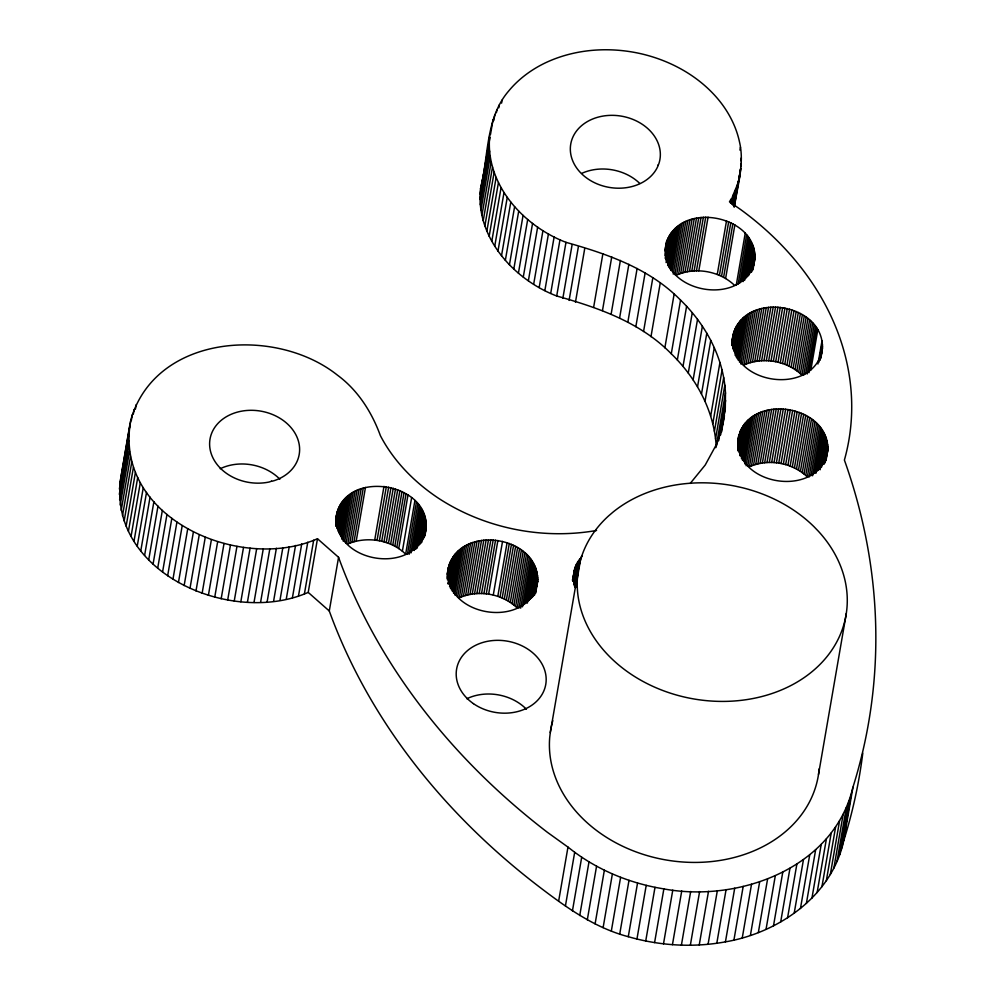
<?xml version="1.0" encoding="UTF-8"?>
<svg xmlns="http://www.w3.org/2000/svg" width="995" height="995" viewBox="0 0 995 995"><rect width="100%" height="100%" fill="white"/><g stroke="black" fill="none" stroke-linecap="round" stroke-linejoin="round"><path stroke-width="1.49" d="M130.917 419.641C112.112 517.126 239.21 573.282 317.48 538.73L308.214 592.398C229.932 626.949 102.846 570.807 121.651 473.309L130.917 419.641C155.767 334.059 275.578 325.925 337.392 375.115C357.827 390.102 371.794 412.117 380.401 435.686C393.709 461.232 414.505 482.289 438.36 498.159C484.49 528.345 542.287 539.999 596.552 530.472M489.789 135.096C484.565 183.652 522.984 225.84 565.981 242.332C607.323 253.961 649.698 268.588 680.555 300.104C705.691 324.457 723.576 357.503 725.479 392.851L716.201 446.519C714.311 411.184 696.425 378.125 671.277 353.772C640.432 322.268 598.057 307.629 556.702 296C513.706 279.508 475.287 237.32 480.523 188.764C488.607 156.476 485.448 118.057 508.507 91.217C518.333 79.227 531.044 69.787 544.949 63.058C574.152 49.103 608.057 46.578 639.499 53.407C670.456 60.235 699.933 76.416 719.882 101.378C729.26 113.219 736.275 127.024 739.472 141.812C744.646 163.379 737.631 185.244 734.459 206.475M424.803 535.671C439.031 482.102 340.439 465.411 335.701 520.024M537.673 581.279C539.315 533.929 455.001 523.121 447.825 571.254C446.195 618.604 530.497 629.412 537.673 581.279L535.621 593.207M721.599 431.967L725.293 408.049L725.479 392.851M666.625 241.163C653.939 290.49 739.024 309.594 753.924 264.173C764.148 216.102 678.553 197.856 666.115 244.148M822.43 348.437C824.059 301.087 739.745 290.279 732.569 338.412C730.939 385.762 815.241 396.57 822.43 348.437L820.875 357.379M827.79 450.225C829.432 402.875 745.118 392.08 737.942 440.213C736.312 487.562 820.614 498.358 827.79 450.225L825.987 460.673M336.472 515.547C332.579 563.506 416.072 576.441 425.91 529.328M119.798 483.744L129.823 424.828M119.388 489.03L128.666 435.362M131.328 420.487L132.347 414.529M119.325 494.353L128.591 440.685M133.355 413.982L134.126 409.505M119.611 499.689L128.877 446.021M135.444 409.057L136.215 404.592M120.233 505.025L129.499 451.357M121.203 510.36L130.469 456.68M122.509 515.659L131.788 461.991M124.164 520.92L133.429 467.24M126.141 526.119L135.407 472.451M128.442 531.243L137.708 477.575M131.066 536.293L140.332 482.625M134.002 541.243L143.28 487.575M137.248 546.081L146.514 492.413M140.792 550.795L150.058 497.127M144.611 555.372L153.889 501.691M148.715 559.787L157.994 506.119M153.081 564.053L162.359 510.373M157.707 568.133L166.973 514.465M162.571 572.038L171.836 518.37M167.657 575.744L176.923 522.064M172.956 579.239L182.222 525.559M178.453 582.523L187.719 528.842M184.137 585.57L193.403 531.902M189.983 588.393L199.261 534.725M195.99 590.98L205.256 537.312M202.122 593.306L211.4 539.638M208.378 595.383L217.656 541.715M214.733 597.211L224.012 543.531M221.176 598.766L230.454 545.086M227.681 600.047L236.959 546.379M234.235 601.055L243.514 547.387M240.827 601.788L250.093 548.121M247.419 602.249L256.698 548.581M254.011 602.423L263.289 548.755M260.591 602.323L269.856 548.655M267.108 601.938L276.386 548.27M273.575 601.279L282.854 547.611M279.968 600.346L289.234 546.678M286.261 599.127L295.54 545.459M292.443 597.647L301.721 543.979M298.5 595.905L307.766 542.238M304.408 593.891L313.674 540.223M335.713 520.795L337.255 511.853M335.763 521.965L337.827 510.037M335.688 524.663L338.524 508.258M335.862 526.119L336.385 523.134M335.974 525.907L339.332 506.53M336.646 525.708L340.253 504.826M336.907 528.532L341.285 503.184M337.79 528.432L342.429 501.592M338.275 531.367L343.685 500.062M339.108 532.872L345.029 498.582M340.054 534.452L346.484 497.177M341.086 536.094L348.039 495.833M862.777 753.178A776.038 619.773 9.8 0 1 843.673 840.899C831.708 896.097 778.737 932.75 725.442 941.855C693.229 947.8 659.697 945.797 628.28 936.693C594.301 927.763 565.533 906.93 538.071 885.936A700.779 559.663 9.8 0 1 329.283 610.98L338.561 557.299L317.48 538.73M341.944 539.29L349.668 494.565M343.163 541.081L351.397 493.383M344.705 541.467L353.2 492.264M346.073 543.419L355.091 491.244M357.043 490.299L347.777 543.966C366.794 535.932 390.724 539.613 405.661 554.14L414.927 500.46M349.792 543.121L359.058 489.44M351.869 542.35L361.148 488.682M354.009 541.678L363.287 488.01M356.198 541.106L365.463 487.438M374.717 540.024L383.983 486.356M377.055 540.335L386.334 486.667M379.394 540.745L388.659 487.077M381.707 541.255L390.973 487.575M383.995 541.852L393.261 488.184M386.247 542.549L395.512 488.881M388.46 543.332L397.726 489.664M390.625 544.215L399.903 490.547M392.739 545.185L402.017 491.505M394.804 546.23L404.069 492.562M396.806 547.362L406.072 493.694M398.734 548.568L408 494.901M402.378 551.205L411.644 497.537M407.428 554.19L416.445 502.015M409.107 554.314L417.863 503.619M410.935 552.984L419.181 505.286M412.925 550.223L420.387 506.99M414.281 550.484L421.494 508.731M415.798 549.29L422.489 510.522M417.191 548.121L423.372 512.338M418.721 545.496L424.131 514.191M480.112 194.062L489.975 137.447M484.577 168.752L485.087 165.767M485.597 162.794L486.12 159.809M486.63 156.824L487.923 149.374M488.433 146.389L488.955 143.404M490.498 134.462L493.072 119.562M419.89 544.377L424.778 516.057M480.05 199.373L489.316 145.705M493.806 120.494L494.838 114.537M420.935 543.282L425.313 517.935M421.855 542.2L425.711 519.838M480.324 204.721L489.602 151.041M496.43 112.597L496.94 109.612M422.912 539.638L425.997 521.741M423.845 537.064L426.158 523.656M424.044 537.822L426.208 525.559M424.566 536.392L426.121 527.449M480.958 210.057L490.224 156.389M498.843 107.796L499.366 104.811M481.916 215.38L491.194 161.712M501.592 103.119L502.102 100.134M483.234 220.679L492.5 167.011M484.876 225.94L494.142 172.272M486.853 231.138L496.132 177.471M489.154 236.275L498.433 182.607M491.791 241.325L501.057 187.657M494.726 246.275L503.992 192.607M497.973 251.113L507.239 197.433M501.505 255.814L510.783 202.147M447.265 573.854L448.359 567.511M447.265 574.625L448.82 565.682M447.228 576.142L449.392 563.866M447.265 578.045L447.775 575.06M447.24 578.493L450.076 562.088M447.427 579.948L450.884 560.359M448.21 579.538L451.805 558.655M448.123 583.754L448.633 580.769M448.21 583.854L452.849 557.013M449.093 583.754L453.994 555.421M505.336 260.392L514.602 206.724M449.578 586.689L455.237 553.892M450.412 588.194L456.593 552.412M451.344 589.761L458.048 551.006M452.389 591.403L459.59 549.663M509.44 264.819L518.706 211.151M453.509 593.119L461.232 548.394M454.715 594.91L462.961 547.213M456.27 595.296L464.764 546.093M513.806 269.073L523.072 215.405M457.638 597.249L466.643 545.073M468.608 544.128L459.329 597.796C478.334 589.413 502.226 593.58 517.226 607.97L526.492 554.29M461.357 596.95L470.623 543.27M518.42 273.165L527.698 219.497M463.434 596.179L472.7 542.511M465.573 595.507L474.839 541.84M467.762 594.935L477.028 541.268M523.283 277.058L532.561 223.39M469.988 594.45L479.254 540.783M472.252 594.065L481.518 540.397M528.37 280.764L537.648 227.096M474.553 593.791L483.819 540.111M476.866 593.605L486.145 539.924M479.204 593.517L488.483 539.837M533.668 284.259L542.947 230.591M481.555 593.53L490.833 539.862M483.918 593.642L493.184 539.974M486.269 593.853L495.547 540.185M539.178 287.543L548.444 233.875M488.62 594.164L497.886 540.496M544.85 290.602L554.128 236.934M493.271 595.072L502.537 541.392M497.798 596.378L507.077 542.71M550.708 293.425L559.974 239.758M500.012 597.162L509.291 543.494M502.189 598.045L511.455 544.377M504.303 599.015L513.569 545.335M556.702 296L565.981 242.332M506.368 600.06L515.634 546.392M508.358 601.191L517.636 547.524M510.286 602.398L519.564 548.73M562.847 298.338L572.113 244.67M512.151 603.691L521.417 550.024M513.917 605.047L523.196 551.379M515.621 606.477L524.887 552.81M569.103 300.415L578.369 246.748M518.992 608.02L528.009 555.844M520.671 608.144L529.427 557.449M522.499 606.813L530.733 559.115M575.458 302.231L584.724 248.563M524.477 604.052L531.952 560.819M526.106 602.821L533.059 562.561M527.35 603.107L534.041 564.352M529.004 600.458L534.924 566.167M530.285 599.326L535.696 568.021M531.442 598.206L536.342 569.886M532.487 597.112L536.865 571.764M533.407 596.03L537.275 573.667M534.104 595.172L534.613 592.187M534.215 594.96L537.561 575.57M534.651 594.923L537.723 577.486M535.347 593.144L537.76 579.388M593.617 307.43L602.883 253.762M602.472 310.577L611.738 256.909M611.141 314.097L620.407 260.416M572.535 579.849L575.794 565.471L582.311 555.795M572.511 580.607L574.538 569.065M572.685 581.018L575.11 567.249M573.219 580.383L575.794 565.471M573.518 581.627L576.602 563.742M619.611 317.952L628.877 264.284M573.667 584.401L577.523 562.038M574.19 585.744L578.568 560.396M574.812 587.137L579.712 558.804M550.285 732.618L578.095 571.603M575.806 587.087L580.956 557.275M627.845 322.156L637.123 268.488M635.842 326.683L645.108 273.016M643.554 331.522L652.819 277.854M665.083 250.118L665.593 247.133M665.257 251.325L667.322 239.397M650.979 336.671L660.245 283.003M665.033 255.541L668.13 237.656M665.182 258.327L669.05 235.964M665.705 259.658L670.083 234.322M666.078 262.543L671.227 232.718M667.073 262.493L672.483 231.188M667.645 265.491L673.826 229.721M558.705 900.773L567.971 847.106L547.337 832.268A700.779 559.663 9.8 0 1 338.561 557.299M668.59 267.07L675.282 228.303M669.623 268.712L676.836 226.972M670.742 270.429L678.466 225.703M672.21 270.727L680.194 224.509M673.242 274.085L681.998 223.402M565.421 905.96L574.687 852.292L567.971 847.106M674.871 274.558L683.888 222.37M685.841 221.425L676.575 275.105C695.493 266.747 719.509 270.976 734.459 285.267M664.859 347.815L674.125 294.134M678.59 274.247L687.856 220.579M680.667 273.488L689.945 219.808M572.436 910.885L581.702 857.217L574.687 852.292M682.806 272.817L692.085 219.136M684.995 272.232L694.261 218.564M671.277 353.772L680.555 300.104M687.222 271.759L696.5 218.079M689.485 271.374L698.764 217.706M579.737 915.524L589.003 861.857L581.702 857.217M691.786 271.088L701.052 217.42M677.334 359.979L686.6 306.311M694.112 270.901L703.378 217.233M696.45 270.814L705.716 217.146M698.801 270.827L708.067 217.159M587.299 919.865L596.565 866.185L589.003 861.857M683.005 366.409L692.271 312.741M688.266 373.038L697.532 319.37M595.097 923.895L604.363 870.215L596.565 866.185M693.117 379.866L702.383 326.198M603.119 927.601L612.385 873.921L604.363 870.215M697.532 386.856L706.798 333.188M717.258 274.471L726.524 220.803M730.529 203.191C732.73 193.142 739.074 184.212 740.131 173.677M739.932 150.121L740.442 147.148M719.422 275.341L728.688 221.674M731.922 204.348L733.725 193.913M732.992 205.393L735.827 189M740.84 160.804L741.35 157.819M721.537 276.311L730.815 222.644M733.825 206.375L738.203 181.028M738.713 178.055L739.223 175.07M739.745 172.085L740.255 169.113M740.778 166.128L741.287 163.143M701.5 393.995L710.778 340.327M734.136 207.184L740.877 168.429M723.601 277.356L732.867 223.688M611.34 930.972L620.606 877.304L612.385 873.921M725.604 278.488L734.87 224.82M705.032 401.271L714.298 347.603M619.736 934.006L629.002 880.339L620.606 877.304M710.679 416.134L719.945 362.454M736.225 285.329L745.243 233.153M712.793 423.671L722.059 370.003M738.166 283.948L746.66 234.758M739.994 282.63L747.979 236.412M714.422 431.27L723.688 377.603M628.28 936.693L637.546 883.025L629.002 880.339M741.723 281.349L749.185 238.116M731.748 342.491L733.116 334.668M731.76 343.263L733.564 332.827M731.711 344.78L734.136 331.024M715.554 438.894L724.833 385.214M731.997 345.638L734.82 329.245M743.078 281.61L750.292 239.87M732.544 345.402L735.628 327.504M732.693 348.175L736.561 325.813M744.596 280.416L751.287 241.648M715.766 447.713L723.141 423.024L724.459 415.574M733.215 349.506L737.593 324.171M746.238 277.754L752.17 243.476M733.837 350.899L738.738 322.579M718.676 440.723L725.629 400.463M747.519 276.622L752.929 245.317M734.584 352.342L739.981 321.037M720.654 434.877L725.293 408.049M748.688 275.515L753.576 247.183M735.156 355.352L741.337 319.569M749.981 272.928L754.111 249.073M736.101 356.919L742.792 318.151M750.914 271.846L754.508 250.964M751.449 272.257L754.795 252.879M752.145 270.739L752.668 267.755M737.133 358.561L744.335 316.82M752.382 269.695L754.956 254.782M636.949 939.031L646.215 885.351L637.546 883.025M752.581 270.453L754.994 256.685M753.153 268.638L754.919 258.588M738.253 360.277L745.976 315.552M739.459 362.068L747.705 314.358M740.753 363.946L749.509 313.251M742.382 364.406L751.399 312.219M753.352 311.286L744.073 364.954C763.078 356.558 786.97 360.737 801.97 375.115L811.236 321.447M645.73 940.996L654.996 887.329L646.215 885.351M746.101 364.095L755.367 310.428M748.178 363.337L757.456 309.669M750.317 362.665L759.583 308.997M737.892 440.586L738.912 434.628M737.88 444.454L740.193 431.046M752.506 362.093L761.772 308.413M737.917 447.19L741.001 429.305M737.83 450.81L738.34 447.825M738.066 449.976L741.922 427.614M738.837 449.815L742.966 425.959M754.732 361.608L763.998 307.94M654.586 942.601L663.864 888.921C738.899 902.813 834.046 868.063 852.939 787.232A776.038 619.773 9.8 0 0 844.394 460.063A307.753 245.777 9.8 0 0 740.541 209.472L729.484 201.811L731.3 198.714M739.21 452.7L744.111 424.367M739.695 455.635L745.354 422.838M740.79 455.648L746.71 421.358M756.996 361.222L766.274 307.554M741.462 458.72L748.165 419.952M759.297 360.936L768.563 307.268M742.494 460.362L749.708 418.621M743.887 460.585L751.349 417.353M761.623 360.75L770.889 307.082M744.832 463.869L753.078 416.159M763.961 360.663L773.227 306.995M663.503 943.82L672.769 890.152M746.126 465.735L754.882 415.052M747.755 466.195L756.76 414.019M766.312 360.675L775.578 307.007M758.712 413.074L749.446 466.754C768.451 458.359 792.331 462.538 807.343 476.916L816.609 423.248M768.662 360.787L777.928 307.119M751.474 465.896L760.74 412.228M771.013 361.011L780.291 307.331M753.551 465.138L762.817 411.457M672.446 944.678L681.724 891.01M755.69 464.466L764.956 410.786M773.364 361.322L782.642 307.642M757.879 463.881L767.145 410.214M775.702 361.732L784.968 308.052M760.105 463.409L769.371 409.729M778.015 362.23L787.281 308.562M762.369 463.023L771.635 409.355M780.304 362.839L789.57 309.159M681.401 945.15L690.679 891.483M764.67 462.737L773.936 409.069M782.555 363.536L791.821 309.855M766.983 462.551L776.262 408.883M784.769 364.319L794.035 310.651M769.322 462.464L778.6 408.796M786.933 365.202L796.199 311.522M771.672 462.476L780.951 408.808M789.047 366.16L798.326 312.492M690.343 945.25L699.609 891.582M774.035 462.588L783.301 408.92M791.112 367.217L800.378 313.537M776.386 462.799L785.664 409.132M793.102 368.349L802.38 314.669M778.737 463.11L788.003 409.442M795.042 369.555L804.308 315.888M796.895 370.837L806.161 317.169M781.063 463.521L790.341 409.853M699.236 944.964L708.515 891.296M798.674 372.205L807.94 318.524M783.376 464.031L792.654 410.363M800.366 373.622L809.631 319.955M785.664 464.628L794.943 410.96M787.916 465.324L797.194 411.656M803.736 375.177L812.753 323.002M805.676 373.809L814.171 324.606M790.129 466.12L799.408 412.452M708.067 944.305L717.345 890.637M807.243 373.971L815.49 326.26M792.306 466.991L801.572 413.323M808.972 372.69L816.696 327.964M810.85 369.966L817.803 329.718M794.42 467.961L803.686 414.293M796.485 469.006L805.751 415.338M798.475 470.137L807.753 416.47M716.81 943.26L726.076 889.592M817.927 364.021L822.019 340.825M818.848 362.317L822.305 342.728M800.403 471.356L809.681 417.689M819.892 359.543L822.467 344.631M820.091 360.302L822.504 346.534M820.863 358.138L822.218 350.315M802.256 472.637L811.534 418.97M804.035 473.993L813.313 420.325M805.739 475.423L815.004 421.756M725.442 941.855L734.708 888.187M809.109 476.978L818.126 424.79M811.037 475.598L819.544 426.407M812.616 475.772L820.85 428.061M733.924 940.064L743.19 886.396M814.594 472.998L822.069 429.765M815.962 473.259L823.176 431.519M817.728 470.573L824.158 433.298M819.121 469.404L825.042 435.113M820.141 469.764L825.813 436.967M821.559 467.165L826.459 438.832M822.865 464.578L826.982 440.723M823.785 463.483L827.392 442.613M742.258 937.924L751.524 884.256M824.221 464.118L827.678 444.529M825.004 462.824L827.84 446.432M825.813 460.262L827.877 448.335M750.392 935.412L759.67 881.744M758.339 932.551L767.605 878.883M766.038 929.342L775.316 875.675M773.501 925.81L782.779 872.13M780.689 921.942L789.968 868.274M787.592 917.751L796.871 864.083M794.184 913.273L803.462 859.593M818.499 774.471L846.31 613.455M800.453 908.485L809.731 854.817M806.385 903.435L815.651 849.767M811.945 898.112L821.211 844.444M817.131 892.54L826.397 838.872M821.932 886.732L831.198 833.064M826.335 880.699L835.601 827.032M830.315 874.481L839.581 820.8M833.872 868.063L843.138 814.395M836.994 861.471L846.26 807.803M839.68 854.742L848.946 801.074M841.907 847.877L851.173 794.209M843.673 840.899L852.939 787.232M574.078 570.894L573.493 578.443L575.533 587.908M480.523 188.764L483.806 173.23M121.651 473.309L122.721 469.478M716.288 444.728L705.219 465.026L690.219 483.433M654.996 887.329L663.864 888.921M329.283 610.98L308.214 592.398M581.913 173.292A45.248 36.143 9.8 0 1 639.81 183.466M220.206 468.732A45.248 36.143 9.8 0 1 279.856 479.204M466.792 698.751A45.235 36.131 9.8 0 1 526.405 709.224M819.159 768.836A135.755 108.418 9.8 0 1 675.232 861.297A135.755 108.418 9.8 0 1 549.713 737.432L550.384 731.785A135.755 108.418 9.8 0 1 552.81 720.703M658.056 165.108L658.006 165.941A45.248 36.143 9.8 0 1 582.112 174.249A45.248 36.143 9.8 0 1 604.873 115.793A45.248 36.143 9.8 0 1 658.702 164.175L658.056 165.108M578.194 570.782L577.523 576.416A135.755 108.418 9.8 0 0 751.934 698.726A135.755 108.418 9.8 0 0 818.524 531.405L814.022 526.728A135.755 108.418 9.8 0 0 742.419 487.737L735.492 486.182A135.755 108.418 9.8 0 0 613.343 511.84L608.666 515.833A135.755 108.418 9.8 0 0 578.194 570.782M271.498 481.219L269.235 481.99A45.248 36.143 9.8 0 1 210.169 438.285A45.248 36.143 9.8 0 1 281.734 419.405A45.248 36.143 9.8 0 1 273.6 480.846L271.498 481.219M473.446 703.652A45.235 36.131 9.8 0 0 545.733 684.585A45.235 36.131 9.8 0 0 484.366 642.036A45.235 36.131 9.8 0 0 473.446 703.652"/></g></svg>
